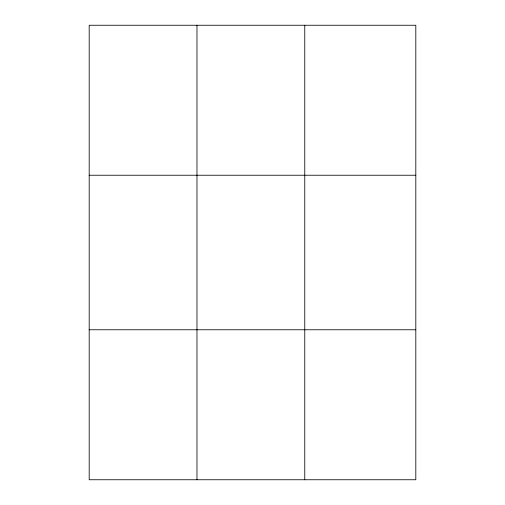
<?xml version="1.0" encoding="UTF-8"?>
<svg xmlns="http://www.w3.org/2000/svg" width="505" height="505" viewBox="0 0 505 505"><rect width="100%" height="100%" fill="white"/><g stroke="black" fill="none" stroke-linecap="round" stroke-linejoin="round"><path stroke-width="0.76" d="M196.975 479.75L196.975 25.25M304.761 479.75L304.761 25.25M415.811 329.765L415.811 479.75L89.189 479.75L89.189 25.25L415.811 25.25L415.811 329.765L89.189 329.765M89.189 175.235L415.811 175.235"/></g></svg>
